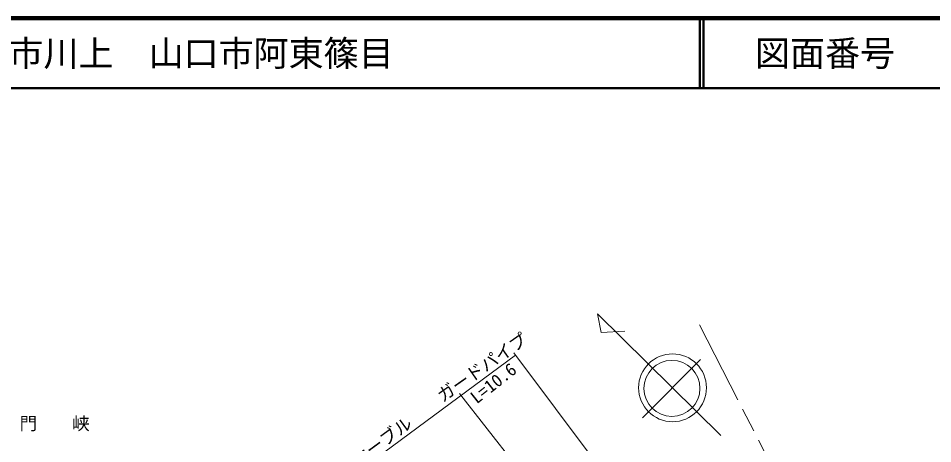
# Model space of a CAD drawing. Units: millimetres, scale not verified. Extents: x 40000 to 680000, y 20000 to 380000.
# Drawn here: x 411425 to 541991, y 319197 to 380000 of the extents above; entities that cross this region are included whole.
import ezdxf
from ezdxf.enums import TextEntityAlignment as Align

# ---------------------------------------------------------------- set-up
doc = ezdxf.new("R2010")
doc.units = ezdxf.units.MM
doc.header["$LTSCALE"] = 1000
doc.linetypes.add('CHAIN', pattern=[18.5, 12, -1.5, 3.5, -1.5])
for name, color, linetype, lineweight in [('M-BGD', 7, 'Continuous', 13), ('M-BMK', 2, 'CHAIN', 13), ('M-BMK-SRVR', 3, 'Continuous', 13), ('M-STR-HTXT', 7, 'Continuous', 13), ('M-TTL', 2, 'Continuous', 140), ('M-TTL-LINE', 7, 'Continuous', 50)]:
    doc.layers.add(name, color=color, linetype=linetype, lineweight=lineweight)
doc.layers.add('M-TTL-TXT', color=7, linetype='Continuous')
doc.styles.add('ＭＳ ゴシック', font='')
doc.styles.get('ＭＳ ゴシック').set_extended_font_data('MS Gothic')

msp = doc.modelspace()

# ---------------------------------------------------------------- linework, layer by layer
at = {"layer": 'M-BMK'}
msp.add_line((508673, 336165), (535789, 283277), dxfattribs=at)
at = {"layer": 'M-BMK-SRVR'}
msp.add_line((500571, 322877), (508813, 331247), dxfattribs=at)
msp.add_lwpolyline([(511717, 320357), (494122, 337738), (494635, 335090), (498051, 335261)], dxfattribs=at)
for centre, radius in [((504841, 327190), 4844), ((504756, 327105), 4003)]:
    msp.add_circle(centre, radius, dxfattribs=at)
at = {"layer": 'M-STR-HTXT'}
for p, q in [((448605, 306855), (482436, 331834)), ((509982, 295088), (482176, 332181)), ((474415, 326359), (501601, 291706))]:
    msp.add_line(p, q, dxfattribs=at)
at = {"layer": 'M-TTL'}
msp.add_line((680000, 380000), (40000, 380000), dxfattribs=at)
at = {"layer": 'M-TTL-LINE'}
for p, q in [((508747, 380000), (508747, 370000)), ((509247, 380000), (509247, 370000)), ((40000, 370000), (680000, 370000))]:
    msp.add_line(p, q, dxfattribs=at)

# ---------------------------------------------------------------- texts
at = {"layer": 'M-BGD', "style": 'ＭＳ ゴシック'}
msp.add_text('長\u3000\u3000門\u3000\u3000峡', height=1833, dxfattribs=at).set_placement((412858, 320625), align=Align.BOTTOM_CENTER)
at = {"layer": 'M-STR-HTXT', "style": 'ＭＳ ゴシック'}
for s, rotation, p in [('ガードパイプ', 35.014, (478484, 328916)), ('L=10.6', 38.306, (480162, 326698)), ('ガードケーブル', 36.233, (461146, 316114))]:
    msp.add_text(s, height=1833, rotation=rotation, dxfattribs=at).set_placement(p, align=Align.BOTTOM_CENTER)
at = {"layer": 'M-TTL-TXT', "style": 'ＭＳ ゴシック'}
msp.add_text('萩市川上\u3000山口市阿東篠目', height=3666, dxfattribs=at).set_placement((405024, 375000), align=Align.MIDDLE_LEFT)
msp.add_text('図面番号', height=3666, dxfattribs=at).set_placement((526622, 375000), align=Align.MIDDLE_CENTER)

doc.saveas('drawing.dxf')
